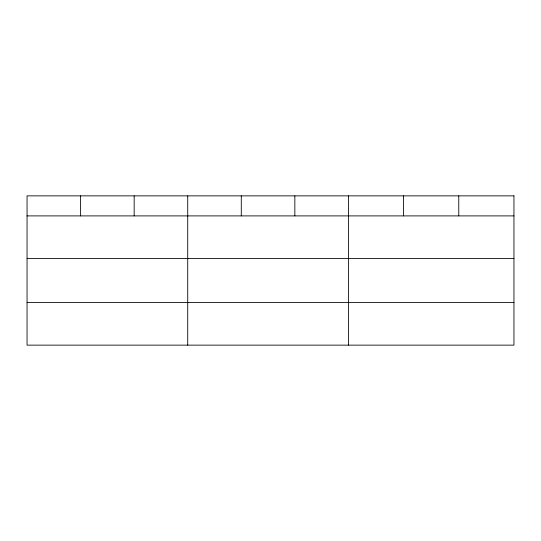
<?xml version="1.0" encoding="UTF-8"?>
<svg xmlns="http://www.w3.org/2000/svg" width="541" height="541" viewBox="0 0 541 541"><rect width="100%" height="100%" fill="white"/><g stroke="black" fill="none" stroke-linecap="round" stroke-linejoin="round"><path stroke-width="0.81" d="M27.05 215.9L513.95 215.9M27.05 258.551L513.95 258.551M27.05 302.487L513.95 302.487M458.768 195.862L458.768 215.9M403.586 195.862L403.586 215.9M348.404 195.862L348.404 345.138M294.845 195.862L294.845 215.9M241.286 195.862L241.286 215.9M187.727 195.862L187.727 345.138M134.168 195.862L134.168 215.9M80.609 195.862L80.609 215.9M513.95 195.862L27.05 195.862L27.05 345.138L513.95 345.138L513.95 195.862"/></g></svg>
